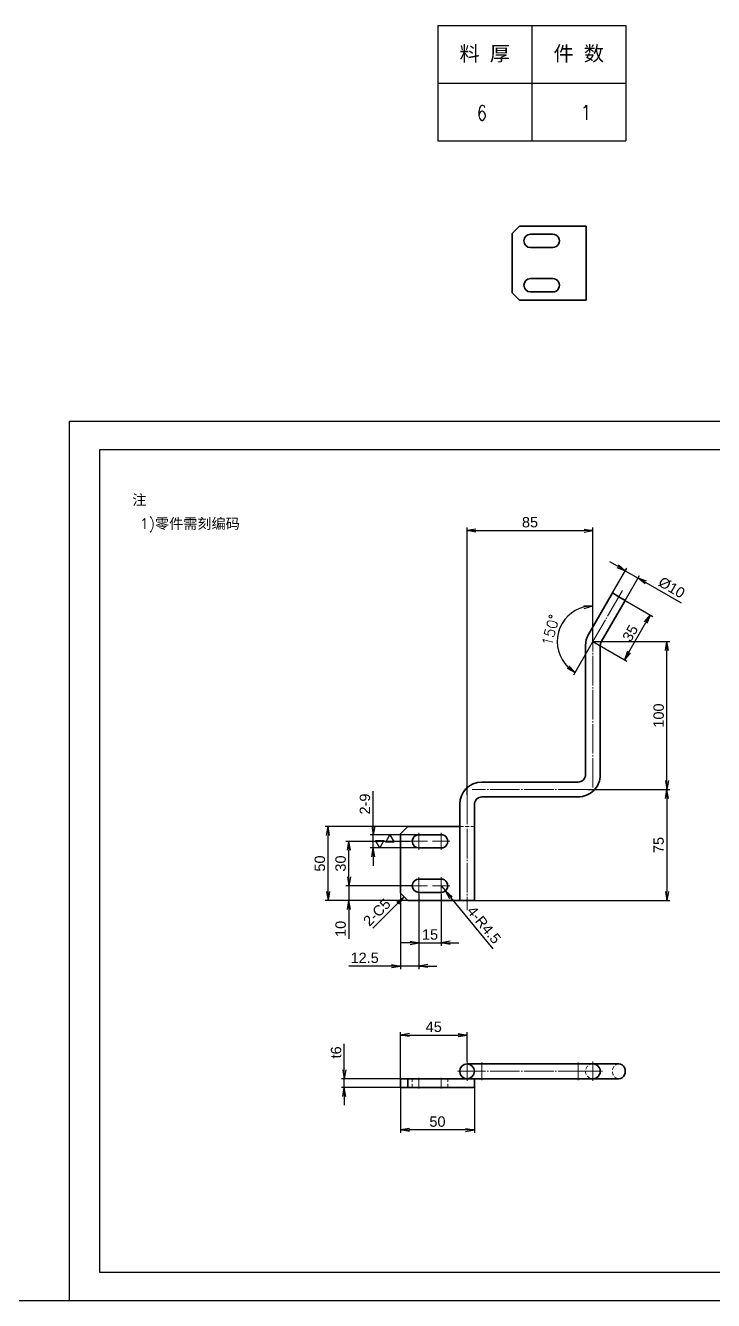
# Model space of a CAD drawing. Header units: millimetres. Extents: x 1842 to 16330, y -758 to 3963.
# Drawn here: x 14360 to 14825, y 2038 to 2899 of the extents above; entities that cross this region are included whole.
import ezdxf
from ezdxf.enums import TextEntityAlignment as Align

# ---------------------------------------------------------------- set-up
doc = ezdxf.new("R2010")
doc.units = ezdxf.units.MM
doc.linetypes.add('CENTER-HOKUTO', pattern=[23, 20, -1, 1, -1])
doc.linetypes.add('HIDDEN-HOKUTO', pattern=[3.8, 2.5, -1.3])
doc.layers.add('AM_7', color=2, linetype='CENTER-HOKUTO', lineweight=30)
doc.layers.add('AM_HID', color=1, linetype='HIDDEN-HOKUTO', lineweight=25)
doc.layers.add('title_frame', color=7, linetype='Continuous')
doc.layers.add('word_dim', color=253, linetype='Continuous')
doc.styles.add('DIM', font='romans.shx', dxfattribs={"width": 0.8, "bigfont": 'bigfont.shx'})
doc.styles.get("Standard").update_dxf_attribs({"font": 'arial.ttf'})
doc.dimstyles.new('RS1-2', dxfattribs={"dimscale": 2, "dimtxt": 3.5, "dimasz": 3, "dimexe": 1, "dimexo": 0, "dimgap": 1, "dimtad": 3, "dimdsep": 46, "dimtxsty": 'Standard', "dimblk1": 'OPEN', "dimblk2": 'OPEN', "dimsah": 1, "dimcen": 0, "dimclrd": 256, "dimclre": 256, "dimclrt": 3, "dimazin": 2, "dimtfac": 1, "dimtmove": 0, "dimatfit": 3, "dimldrblk": 'OPEN', "dimfxl": 0, "dimtolj": 1, "dimtzin": 0, "dimarcsym": 0})

# ---------------------------------------------------------------- blocks, each defined once
blk = doc.blocks.new('_Open')
at = {"color": 0, "lineweight": -2}
for p, q in [((-1, 0.17), (0, 0)), ((-1, -0.17), (0, 0)), ((0, 0), (-1, 0))]:
    blk.add_line(p, q, dxfattribs=at)
blk = doc.blocks.new('*D411')
at = {"layer": 'DEFPOINTS', "color": 0, "linetype": 'Continuous', "ltscale": 2, "transparency": 16777216}
for p in [(14613.34, 2181.76), (14663.34, 2181.76), (14613.34, 2153.16)]:
    blk.add_point(p, dxfattribs=at)
at = {"layer": 'word_dim', "linetype": 'Continuous', "lineweight": -2, "ltscale": 2, "transparency": 16777216}
for p, q in [((14613.34, 2181.76), (14613.34, 2151.16)), ((14663.34, 2181.76), (14663.34, 2151.16)), ((14657.34, 2153.16), (14619.34, 2153.16))]:
    blk.add_line(p, q, dxfattribs=at)
at = {"layer": 'word_dim', "linetype": 'Continuous', "lineweight": -2, "ltscale": 2, "transparency": 16777216, "xscale": 6, "yscale": 6, "zscale": 6, "rotation": 180}
blk.add_blockref('_Open', (14613.34, 2153.16), dxfattribs=at)
at = {"layer": 'word_dim', "linetype": 'Continuous', "lineweight": -2, "ltscale": 2, "transparency": 16777216, "xscale": 6, "yscale": 6, "zscale": 6}
blk.add_blockref('_Open', (14663.34, 2153.16), dxfattribs=at)
at = {"layer": 'word_dim', "color": 3, "linetype": 'Continuous', "ltscale": 2, "transparency": 16777216, "insert": (14638.34, 2158.73), "char_height": 7, "attachment_point": 5}
blk.add_mtext('\\A1;50', dxfattribs=at)
blk = doc.blocks.new('*D412')
at = {"layer": 'DEFPOINTS', "color": 0, "linetype": 'Continuous', "ltscale": 2, "transparency": 16777216}
for p in [(14575.42, 2187.76), (14613.34, 2187.76), (14615.84, 2181.76)]:
    blk.add_point(p, dxfattribs=at)
at = {"layer": 'word_dim', "linetype": 'Continuous', "lineweight": -2, "ltscale": 2, "transparency": 16777216}
for p, q in [((14575.42, 2193.76), (14575.42, 2211.3)), ((14613.34, 2187.76), (14573.42, 2187.76)), ((14615.84, 2181.76), (14573.42, 2181.76)), ((14575.42, 2181.76), (14575.42, 2187.76)), ((14575.42, 2175.76), (14575.42, 2169.76))]:
    blk.add_line(p, q, dxfattribs=at)
at = {"layer": 'word_dim', "linetype": 'Continuous', "lineweight": -2, "ltscale": 2, "transparency": 16777216, "xscale": 6, "yscale": 6, "zscale": 6}
for p, rotation in [((14575.42, 2187.76), 270), ((14575.42, 2181.76), 90)]:
    blk.add_blockref('_Open', p, dxfattribs=dict(at, rotation=rotation))
at = {"layer": 'word_dim', "color": 3, "linetype": 'Continuous', "ltscale": 2, "transparency": 16777216, "insert": (14569.85, 2205.53), "char_height": 7, "attachment_point": 5, "rotation": 90}
blk.add_mtext('\\A1;t6', dxfattribs=at)
blk = doc.blocks.new('*D413')
at = {"layer": 'DEFPOINTS', "color": 0, "linetype": 'Continuous', "ltscale": 2, "transparency": 16777216}
for p in [(14564.48, 2358.14), (14628.59, 2358.14), (14628.59, 2308.14)]:
    blk.add_point(p, dxfattribs=at)
at = {"layer": 'word_dim', "linetype": 'Continuous', "lineweight": -2, "ltscale": 2, "transparency": 16777216}
for p, q in [((14628.59, 2358.14), (14562.48, 2358.14)), ((14564.48, 2314.14), (14564.48, 2352.14)), ((14628.59, 2308.14), (14562.48, 2308.14))]:
    blk.add_line(p, q, dxfattribs=at)
at = {"layer": 'word_dim', "linetype": 'Continuous', "lineweight": -2, "ltscale": 2, "transparency": 16777216, "xscale": 6, "yscale": 6, "zscale": 6}
for p, rotation in [((14564.48, 2358.14), 90), ((14564.48, 2308.14), 270)]:
    blk.add_blockref('_Open', p, dxfattribs=dict(at, rotation=rotation))
at = {"layer": 'word_dim', "color": 3, "linetype": 'Continuous', "ltscale": 2, "transparency": 16777216, "insert": (14558.91, 2333.14), "char_height": 7, "attachment_point": 5, "rotation": 90}
blk.add_mtext('\\A1;50', dxfattribs=at)
blk = doc.blocks.new('*D414')
at = {"layer": 'DEFPOINTS', "color": 0, "linetype": 'Continuous', "ltscale": 2, "transparency": 16777216}
for p in [(14578.51, 2318.14), (14621.34, 2318.14), (14618.34, 2308.14)]:
    blk.add_point(p, dxfattribs=at)
at = {"layer": 'word_dim', "linetype": 'Continuous', "lineweight": -2, "ltscale": 2, "transparency": 16777216}
for p, q in [((14578.51, 2324.14), (14578.51, 2330.14)), ((14621.34, 2318.14), (14576.51, 2318.14)), ((14578.51, 2318.14), (14578.51, 2308.14)), ((14618.34, 2308.14), (14576.51, 2308.14)), ((14578.51, 2302.14), (14578.51, 2282.3))]:
    blk.add_line(p, q, dxfattribs=at)
at = {"layer": 'word_dim', "linetype": 'Continuous', "lineweight": -2, "ltscale": 2, "transparency": 16777216, "xscale": 6, "yscale": 6, "zscale": 6}
for p, rotation in [((14578.51, 2318.14), 270), ((14578.51, 2308.14), 90)]:
    blk.add_blockref('_Open', p, dxfattribs=dict(at, rotation=rotation))
at = {"layer": 'word_dim', "color": 3, "linetype": 'Continuous', "ltscale": 2, "transparency": 16777216, "insert": (14572.94, 2288.98), "char_height": 7, "attachment_point": 5, "rotation": 90}
blk.add_mtext('\\A1;10', dxfattribs=at)
blk = doc.blocks.new('*D415')
at = {"layer": 'DEFPOINTS', "color": 0, "linetype": 'Continuous', "ltscale": 2, "transparency": 16777216}
for p in [(14578.51, 2348.14), (14619.99, 2348.14), (14619.99, 2318.14)]:
    blk.add_point(p, dxfattribs=at)
at = {"layer": 'word_dim', "linetype": 'Continuous', "lineweight": -2, "ltscale": 2, "transparency": 16777216}
for p, q in [((14619.99, 2348.14), (14576.51, 2348.14)), ((14578.51, 2324.14), (14578.51, 2342.14)), ((14619.99, 2318.14), (14576.51, 2318.14))]:
    blk.add_line(p, q, dxfattribs=at)
at = {"layer": 'word_dim', "linetype": 'Continuous', "lineweight": -2, "ltscale": 2, "transparency": 16777216, "xscale": 6, "yscale": 6, "zscale": 6}
for p, rotation in [((14578.51, 2348.14), 90), ((14578.51, 2318.14), 270)]:
    blk.add_blockref('_Open', p, dxfattribs=dict(at, rotation=rotation))
at = {"layer": 'word_dim', "color": 3, "linetype": 'Continuous', "ltscale": 2, "transparency": 16777216, "insert": (14572.93, 2333.14), "char_height": 7, "attachment_point": 5, "rotation": 90}
blk.add_mtext('\\A1;30', dxfattribs=at)
blk = doc.blocks.new('*D416')
at = {"layer": 'DEFPOINTS', "color": 0, "linetype": 'Continuous', "ltscale": 2, "transparency": 16777216}
for p in [(14613.34, 2313.14), (14625.84, 2312.29), (14625.84, 2263.8)]:
    blk.add_point(p, dxfattribs=at)
at = {"layer": 'word_dim', "linetype": 'Continuous', "lineweight": -2, "ltscale": 2, "transparency": 16777216}
for p, q in [((14613.34, 2313.14), (14613.34, 2261.8)), ((14625.84, 2312.29), (14625.84, 2261.8)), ((14607.34, 2263.8), (14578.39, 2263.8)), ((14625.84, 2263.8), (14613.34, 2263.8)), ((14631.84, 2263.8), (14637.84, 2263.8))]:
    blk.add_line(p, q, dxfattribs=at)
at = {"layer": 'word_dim', "linetype": 'Continuous', "lineweight": -2, "ltscale": 2, "transparency": 16777216, "xscale": 6, "yscale": 6, "zscale": 6}
blk.add_blockref('_Open', (14613.34, 2263.8), dxfattribs=at)
at = {"layer": 'word_dim', "linetype": 'Continuous', "lineweight": -2, "ltscale": 2, "transparency": 16777216, "xscale": 6, "yscale": 6, "zscale": 6, "rotation": 180}
blk.add_blockref('_Open', (14625.84, 2263.8), dxfattribs=at)
at = {"layer": 'word_dim', "color": 3, "linetype": 'Continuous', "ltscale": 2, "transparency": 16777216, "insert": (14589.18, 2269.37), "char_height": 7, "attachment_point": 5}
blk.add_mtext('\\A1;12.5', dxfattribs=at)
blk = doc.blocks.new('*D417')
at = {"layer": 'DEFPOINTS', "color": 0, "linetype": 'Continuous', "ltscale": 2, "transparency": 16777216}
for p in [(14625.84, 2312.29), (14640.84, 2312.29), (14640.84, 2279.56)]:
    blk.add_point(p, dxfattribs=at)
at = {"layer": 'word_dim', "linetype": 'Continuous', "lineweight": -2, "ltscale": 2, "transparency": 16777216}
for p, q in [((14625.84, 2312.29), (14625.84, 2277.56)), ((14640.84, 2312.29), (14640.84, 2277.56)), ((14619.84, 2279.56), (14613.84, 2279.56)), ((14625.84, 2279.56), (14640.84, 2279.56)), ((14646.84, 2279.56), (14652.84, 2279.56))]:
    blk.add_line(p, q, dxfattribs=at)
at = {"layer": 'word_dim', "linetype": 'Continuous', "lineweight": -2, "ltscale": 2, "transparency": 16777216, "xscale": 6, "yscale": 6, "zscale": 6}
blk.add_blockref('_Open', (14625.84, 2279.56), dxfattribs=at)
at = {"layer": 'word_dim', "linetype": 'Continuous', "lineweight": -2, "ltscale": 2, "transparency": 16777216, "xscale": 6, "yscale": 6, "zscale": 6, "rotation": 180}
blk.add_blockref('_Open', (14640.84, 2279.56), dxfattribs=at)
at = {"layer": 'word_dim', "color": 3, "linetype": 'Continuous', "ltscale": 2, "transparency": 16777216, "insert": (14633.34, 2285.14), "char_height": 7, "attachment_point": 5}
blk.add_mtext('\\A1;15', dxfattribs=at)
blk = doc.blocks.new('*D418')
at = {"layer": 'DEFPOINTS', "color": 0, "linetype": 'Continuous', "ltscale": 2, "transparency": 16777216}
for p in [(14594.94, 2352.64), (14625.84, 2352.64), (14625.84, 2343.64)]:
    blk.add_point(p, dxfattribs=at)
at = {"layer": 'word_dim', "linetype": 'Continuous', "lineweight": -2, "ltscale": 2, "transparency": 16777216}
for p, q in [((14594.94, 2358.64), (14594.94, 2382.06)), ((14625.84, 2352.64), (14592.94, 2352.64)), ((14594.94, 2343.64), (14594.94, 2352.64)), ((14625.84, 2343.64), (14592.94, 2343.64)), ((14594.94, 2337.64), (14594.94, 2331.64))]:
    blk.add_line(p, q, dxfattribs=at)
at = {"layer": 'word_dim', "linetype": 'Continuous', "lineweight": -2, "ltscale": 2, "transparency": 16777216, "xscale": 6, "yscale": 6, "zscale": 6}
for p, rotation in [((14594.94, 2352.64), 270), ((14594.94, 2343.64), 90)]:
    blk.add_blockref('_Open', p, dxfattribs=dict(at, rotation=rotation))
at = {"layer": 'word_dim', "color": 3, "linetype": 'Continuous', "ltscale": 2, "transparency": 16777216, "insert": (14589.36, 2373.35), "char_height": 7, "attachment_point": 5, "rotation": 90}
blk.add_mtext('\\A1;2-9', dxfattribs=at)
blk = doc.blocks.new('*D419')
at = {"layer": 'DEFPOINTS', "color": 0, "linetype": 'Continuous', "ltscale": 2, "transparency": 16777216}
for p in [(14640.84, 2318.14), (14643.7, 2314.67)]:
    blk.add_point(p, dxfattribs=at)
at = {"layer": 'word_dim', "linetype": 'Continuous', "lineweight": -2, "ltscale": 2, "transparency": 16777216}
for p, q in [((14640.84, 2318.14), (14643.7, 2314.67)), ((14675.93, 2275.49), (14647.52, 2310.04))]:
    blk.add_line(p, q, dxfattribs=at)
at = {"layer": 'word_dim', "linetype": 'Continuous', "lineweight": -2, "ltscale": 2, "transparency": 16777216, "xscale": 6, "yscale": 6, "zscale": 6, "rotation": 129.4445991092012}
blk.add_blockref('_Open', (14643.7, 2314.67), dxfattribs=at)
at = {"layer": 'word_dim', "color": 3, "linetype": 'Continuous', "ltscale": 2, "transparency": 16777216, "insert": (14669.8, 2291.7), "char_height": 7, "attachment_point": 5, "rotation": 309.4446}
blk.add_mtext('\\A1;4-R4.5', dxfattribs=at)
blk = doc.blocks.new('*D420')
at = {"layer": 'DEFPOINTS', "color": 0, "linetype": 'Continuous', "ltscale": 2, "transparency": 16777216}
for p in [(14658.34, 2217.22), (14658.34, 2199.26), (14613.34, 2187.76)]:
    blk.add_point(p, dxfattribs=at)
at = {"layer": 'word_dim', "linetype": 'Continuous', "lineweight": -2, "ltscale": 2, "transparency": 16777216}
for p, q in [((14613.34, 2187.76), (14613.34, 2219.22)), ((14619.34, 2217.22), (14652.34, 2217.22)), ((14658.34, 2199.26), (14658.34, 2219.22))]:
    blk.add_line(p, q, dxfattribs=at)
at = {"layer": 'word_dim', "linetype": 'Continuous', "lineweight": -2, "ltscale": 2, "transparency": 16777216, "xscale": 6, "yscale": 6, "zscale": 6, "rotation": 180}
blk.add_blockref('_Open', (14613.34, 2217.22), dxfattribs=at)
at = {"layer": 'word_dim', "linetype": 'Continuous', "lineweight": -2, "ltscale": 2, "transparency": 16777216, "xscale": 6, "yscale": 6, "zscale": 6}
blk.add_blockref('_Open', (14658.34, 2217.22), dxfattribs=at)
at = {"layer": 'word_dim', "color": 3, "linetype": 'Continuous', "ltscale": 2, "transparency": 16777216, "insert": (14635.84, 2222.78), "char_height": 7, "attachment_point": 5}
blk.add_mtext('\\A1;45', dxfattribs=at)
blk = doc.blocks.new('*D421')
at = {"layer": 'DEFPOINTS', "color": 0, "linetype": 'Continuous', "ltscale": 2, "transparency": 16777216}
for p in [(14739.84, 2383.14), (14663.34, 2308.14), (14793.33, 2308.14)]:
    blk.add_point(p, dxfattribs=at)
at = {"layer": 'word_dim', "linetype": 'Continuous', "lineweight": -2, "ltscale": 2, "transparency": 16777216}
for p, q in [((14739.84, 2383.14), (14795.33, 2383.14)), ((14793.33, 2377.14), (14793.33, 2314.14)), ((14663.34, 2308.14), (14795.33, 2308.14))]:
    blk.add_line(p, q, dxfattribs=at)
at = {"layer": 'word_dim', "linetype": 'Continuous', "lineweight": -2, "ltscale": 2, "transparency": 16777216, "xscale": 6, "yscale": 6, "zscale": 6}
for p, rotation in [((14793.33, 2383.14), 90), ((14793.33, 2308.14), 270)]:
    blk.add_blockref('_Open', p, dxfattribs=dict(at, rotation=rotation))
at = {"layer": 'word_dim', "color": 3, "linetype": 'Continuous', "ltscale": 2, "transparency": 16777216, "insert": (14787.77, 2345.64), "char_height": 7, "attachment_point": 5, "rotation": 90}
blk.add_mtext('\\A1;75', dxfattribs=at)
blk = doc.blocks.new('*D422')
at = {"layer": 'DEFPOINTS', "color": 0, "linetype": 'Continuous', "ltscale": 2, "transparency": 16777216}
for p in [(14743.34, 2483.14), (14793.33, 2483.14), (14743.34, 2383.14)]:
    blk.add_point(p, dxfattribs=at)
at = {"layer": 'word_dim', "linetype": 'Continuous', "lineweight": -2, "ltscale": 2, "transparency": 16777216}
for p, q in [((14743.34, 2483.14), (14795.33, 2483.14)), ((14793.33, 2389.14), (14793.33, 2477.14)), ((14743.34, 2383.14), (14795.33, 2383.14))]:
    blk.add_line(p, q, dxfattribs=at)
at = {"layer": 'word_dim', "linetype": 'Continuous', "lineweight": -2, "ltscale": 2, "transparency": 16777216, "xscale": 6, "yscale": 6, "zscale": 6}
for p, rotation in [((14793.33, 2483.14), 90), ((14793.33, 2383.14), 270)]:
    blk.add_blockref('_Open', p, dxfattribs=dict(at, rotation=rotation))
at = {"layer": 'word_dim', "color": 3, "linetype": 'Continuous', "ltscale": 2, "transparency": 16777216, "insert": (14787.76, 2433.14), "char_height": 7, "attachment_point": 5, "rotation": 90}
blk.add_mtext('\\A1;100', dxfattribs=at)
blk = doc.blocks.new('*D423')
at = {"layer": 'DEFPOINTS', "color": 0, "linetype": 'Continuous', "ltscale": 2, "transparency": 16777216}
for p in [(14743.34, 2558.16), (14743.34, 2483.14), (14658.34, 2379.64)]:
    blk.add_point(p, dxfattribs=at)
at = {"layer": 'word_dim', "linetype": 'Continuous', "lineweight": -2, "ltscale": 2, "transparency": 16777216}
for p, q in [((14658.34, 2379.64), (14658.34, 2560.16)), ((14743.34, 2483.14), (14743.34, 2560.16)), ((14664.34, 2558.16), (14737.34, 2558.16))]:
    blk.add_line(p, q, dxfattribs=at)
at = {"layer": 'word_dim', "linetype": 'Continuous', "lineweight": -2, "ltscale": 2, "transparency": 16777216, "xscale": 6, "yscale": 6, "zscale": 6, "rotation": 180}
blk.add_blockref('_Open', (14658.34, 2558.16), dxfattribs=at)
at = {"layer": 'word_dim', "linetype": 'Continuous', "lineweight": -2, "ltscale": 2, "transparency": 16777216, "xscale": 6, "yscale": 6, "zscale": 6}
blk.add_blockref('_Open', (14743.34, 2558.16), dxfattribs=at)
at = {"layer": 'word_dim', "color": 3, "linetype": 'Continuous', "ltscale": 2, "transparency": 16777216, "insert": (14700.84, 2563.74), "char_height": 7, "attachment_point": 5}
blk.add_mtext('\\A1;85', dxfattribs=at)
blk = doc.blocks.new('*D424')
at = {"layer": 'DEFPOINTS', "color": 0, "linetype": 'Continuous', "ltscale": 2, "transparency": 16777216}
for p in [(14760.84, 2513.45), (14782.14, 2501.16), (14743.34, 2483.14)]:
    blk.add_point(p, dxfattribs=at)
at = {"layer": 'word_dim', "linetype": 'Continuous', "lineweight": -2, "ltscale": 2, "transparency": 16777216}
for p, q in [((14760.84, 2513.45), (14783.87, 2500.16)), ((14767.64, 2476.05), (14779.14, 2495.96)), ((14743.34, 2483.14), (14766.37, 2469.85))]:
    blk.add_line(p, q, dxfattribs=at)
at = {"layer": 'word_dim', "linetype": 'Continuous', "lineweight": -2, "ltscale": 2, "transparency": 16777216, "xscale": 6, "yscale": 6, "zscale": 6}
for p, rotation in [((14782.14, 2501.16), 59.99971985608673), ((14764.64, 2470.85), 239.9997198560867)]:
    blk.add_blockref('_Open', p, dxfattribs=dict(at, rotation=rotation))
at = {"layer": 'word_dim', "color": 3, "linetype": 'Continuous', "ltscale": 2, "transparency": 16777216, "insert": (14768.56, 2488.79), "char_height": 7, "attachment_point": 5, "rotation": 59.99972}
blk.add_mtext('\\A1;35', dxfattribs=at)
blk = doc.blocks.new('*D425')
at = {"layer": 'DEFPOINTS', "color": 0, "linetype": 'Continuous', "ltscale": 2, "transparency": 16777216}
for p in [(14765.22, 2531.03), (14756.51, 2515.95), (14765.17, 2510.95)]:
    blk.add_point(p, dxfattribs=at)
at = {"layer": 'word_dim', "linetype": 'Continuous', "lineweight": -2, "ltscale": 2, "transparency": 16777216}
for p, q in [((14760.02, 2534.03), (14754.83, 2537.03)), ((14756.51, 2515.95), (14766.22, 2532.76)), ((14765.17, 2510.95), (14774.88, 2527.76)), ((14765.22, 2531.03), (14773.88, 2526.03)), ((14779.07, 2523.03), (14803.01, 2509.21))]:
    blk.add_line(p, q, dxfattribs=at)
at = {"layer": 'word_dim', "linetype": 'Continuous', "lineweight": -2, "ltscale": 2, "transparency": 16777216, "xscale": 6, "yscale": 6, "zscale": 6}
for p, rotation in [((14765.22, 2531.03), 329.9998075994305), ((14773.88, 2526.03), 149.9998075994305)]:
    blk.add_blockref('_Open', p, dxfattribs=dict(at, rotation=rotation))
at = {"layer": 'word_dim', "color": 3, "linetype": 'Continuous', "ltscale": 2, "transparency": 16777216, "insert": (14796.54, 2519.61), "char_height": 7, "attachment_point": 5, "rotation": 329.99981}
blk.add_mtext('\\A1;%%C10', dxfattribs=at)
blk = doc.blocks.new('*D426')
at = {"layer": 'DEFPOINTS', "color": 0, "linetype": 'Continuous', "ltscale": 2, "transparency": 16777216}
for p in [(14763.76, 2518.5), (14724.87, 2498.64), (14743.34, 2489.2), (14741.77, 2480.42), (14743.34, 2384.41)]:
    blk.add_point(p, dxfattribs=at)
at = {"layer": 'word_dim', "linetype": 'Continuous', "lineweight": -2, "ltscale": 2, "transparency": 16777216}
for p, q in [((14743.34, 2489.2), (14743.34, 2509.26)), ((14741.77, 2480.42), (14730.29, 2460.53))]:
    blk.add_line(p, q, dxfattribs=at)
blk.add_arc((14743.34, 2483.14), 24.11, 104.29429, 225.70587, dxfattribs=at)
at = {"layer": 'word_dim', "linetype": 'Continuous', "lineweight": -2, "ltscale": 2, "transparency": 16777216, "xscale": 6, "yscale": 6, "zscale": 6}
for p, rotation in [((14743.34, 2507.26), 7.147144388541031), ((14731.29, 2462.26), 322.8530098136634)]:
    blk.add_blockref('_Open', p, dxfattribs=dict(at, rotation=rotation))
at = {"layer": 'word_dim', "color": 3, "linetype": 'Continuous', "ltscale": 2, "transparency": 16777216, "insert": (14714.74, 2490.81), "char_height": 7, "attachment_point": 5, "rotation": 75.00008}
blk.add_mtext('\\A1;{\\Fsimplex|c0;150°}', dxfattribs=at)
blk = doc.blocks.new('*T250')
at = {"color": 0, "linetype": 'ByBlock', "lineweight": -2, "transparency": 16777216}
for p, q in [((0, 0), (127, 0)), ((0, 0), (0, -78)), ((63.5, 0), (63.5, -78)), ((127, 0), (127, -78)), ((0, -39), (127, -39)), ((0, -78), (127, -78))]:
    blk.add_line(p, q, dxfattribs=at)
at = {"color": 0, "transparency": 16777216, "char_height": 10, "width": 60.5, "attachment_point": 5}
for s, insert in [('{\\fSimSun|b0|i0|c134|p2;料 厚}', (31.75, -19.5)), ('{\\fSimSun|b0|i0|c134|p2;件 数}', (95.25, -19.5))]:
    blk.add_mtext(s, dxfattribs=dict(at, insert=insert))
blk = doc.blocks.new('拆图参数')
blk.add_blockref('*T250', (-63.5, 78))
at = {"style": 'DIM', "width": 0.8}
blk.add_attdef('6', text='', height=10, dxfattribs=at).set_placement((-37.13, 18.91), align=Align.MIDDLE_LEFT)
blk.add_attdef('1', text='', height=10, dxfattribs=at).set_placement((36.65, 19.27), align=Align.MIDDLE_CENTER)

msp = doc.modelspace()

# ---------------------------------------------------------------- linework, layer by layer
at = {"color": 7, "lineweight": 35, "ltscale": 0.176777}
for p, q in [((14693.72, 2763.872), (14688.72, 2758.872)), ((14693.72, 2713.872), (14688.72, 2718.872)), ((14618.344, 2358.144), (14613.344, 2353.144)), ((14618.344, 2308.144), (14613.344, 2313.144))]:
    msp.add_line(p, q, dxfattribs=at)
at = {"color": 7, "lineweight": 35}
for p, q in [((14688.72, 2758.872), (14688.72, 2718.872)), ((14693.72, 2763.872), (14738.72, 2763.872)), ((14738.72, 2763.872), (14738.72, 2713.872)), ((14738.72, 2713.872), (14693.72, 2713.872)), ((14740.354, 2487.964), (14756.514, 2515.954)), ((14749.014, 2482.964), (14765.174, 2510.954)), ((14738.344, 2393.144), (14738.344, 2480.464)), ((14748.344, 2393.144), (14748.344, 2480.464)), ((14733.344, 2388.144), (14668.344, 2388.144)), ((14733.344, 2378.144), (14668.344, 2378.144)), ((14653.344, 2373.144), (14653.344, 2308.144)), ((14663.344, 2373.144), (14663.344, 2308.144)), ((14613.344, 2353.144), (14613.344, 2313.144)), ((14618.344, 2358.144), (14653.344, 2358.144)), ((14653.344, 2308.144), (14618.344, 2308.144)), ((14733.344, 2197.761), (14678.344, 2197.761)), ((14663.344, 2187.761), (14618.344, 2187.761)), ((14663.344, 2181.761), (14618.344, 2181.761)), ((14733.344, 2187.761), (14678.344, 2187.761))]:
    msp.add_line(p, q, dxfattribs=at)
at = {"color": 7, "lineweight": 35, "ltscale": 0.375}
for p, q in [((14701.22, 2758.372), (14716.22, 2758.372)), ((14716.22, 2749.372), (14701.22, 2749.372)), ((14701.22, 2728.372), (14716.22, 2728.372)), ((14716.22, 2719.372), (14701.22, 2719.372)), ((14625.844, 2352.644), (14640.844, 2352.644)), ((14640.844, 2343.644), (14625.844, 2343.644)), ((14625.844, 2322.644), (14640.844, 2322.644)), ((14640.844, 2313.644), (14625.844, 2313.644))]:
    msp.add_line(p, q, dxfattribs=at)
at = {"color": 7, "lineweight": 35, "ltscale": 0.124999}
for p in [(14756.514, 2515.954), (14765.174, 2510.954)]:
    msp.add_line(p, (14760.844, 2513.454), dxfattribs=at)
at = {"color": 7, "lineweight": 35, "ltscale": 0.125}
for p, q in [((14653.344, 2308.144), (14658.344, 2308.144)), ((14658.344, 2308.144), (14663.344, 2308.144)), ((14618.344, 2187.761), (14613.344, 2187.761)), ((14618.344, 2181.761), (14613.344, 2181.761))]:
    msp.add_line(p, q, dxfattribs=at)
at = {"color": 7, "lineweight": 35, "ltscale": 0.25}
for p, q in [((14658.344, 2197.761), (14668.344, 2197.761)), ((14678.344, 2197.761), (14668.344, 2197.761)), ((14743.344, 2197.761), (14733.344, 2197.761)), ((14658.344, 2187.761), (14668.344, 2187.761)), ((14678.344, 2187.761), (14668.344, 2187.761)), ((14743.344, 2187.761), (14733.344, 2187.761))]:
    msp.add_line(p, q, dxfattribs=at)
at = {"color": 7, "lineweight": 35, "ltscale": 0.033496}
for p, q in [((14744.684, 2197.761), (14743.344, 2197.761)), ((14744.684, 2187.761), (14743.344, 2187.761))]:
    msp.add_line(p, q, dxfattribs=at)
at = {"color": 7, "lineweight": 35, "ltscale": 0.404004}
for p, q in [((14744.684, 2197.761), (14760.844, 2197.761)), ((14744.684, 2187.761), (14760.844, 2187.761))]:
    msp.add_line(p, q, dxfattribs=at)
at = {"color": 7, "lineweight": 35, "ltscale": 0.15}
for p, q in [((14613.344, 2181.761), (14613.344, 2187.761)), ((14618.344, 2181.761), (14618.344, 2187.761)), ((14663.344, 2187.761), (14663.344, 2181.761))]:
    msp.add_line(p, q, dxfattribs=at)
msp.add_line((1841.956, 2037.875), (14508.801, 2037.875))
at = {"color": 7, "lineweight": 35}
msp.add_circle((14658.344, 2192.761), 5, dxfattribs=at)
for centre, radius, start, end in [((14701.22, 2753.872), 4.5, 90.000003, 269.999997), ((14716.22, 2753.872), 4.5, 269.999997, 90.000003), ((14701.22, 2723.872), 4.5, 90.000003, 269.999997), ((14716.22, 2723.872), 4.5, 269.999997, 90.000003), ((14753.344, 2480.464), 15, 149.999997, 179.999995), ((14753.344, 2480.464), 5, 149.999997, 179.999995), ((14668.344, 2373.144), 15, 90.000003, 179.999995), ((14733.344, 2393.144), 15, 269.999997, 0), ((14733.344, 2393.144), 5, 269.999997, 0), ((14668.344, 2373.144), 5, 90.000003, 180.000005), ((14625.844, 2348.144), 4.5, 90.000003, 269.999997), ((14640.844, 2348.144), 4.5, 269.999997, 90.000003), ((14625.844, 2318.144), 4.5, 90.000003, 269.999997), ((14640.844, 2318.144), 4.5, 269.999997, 90.000003), ((14743.344, 2192.761), 5, 269.999997, 90.000003)]:
    msp.add_arc(centre, radius, start, end, dxfattribs=at)
msp.add_ellipse((14760.844, 2192.761), major_axis=(0, -5), ratio=0.8660254, start_param=0, end_param=3.1415927, dxfattribs=at)
at = {"layer": 'AM_7', "color": 2, "lineweight": 13}
for p, q in [((14741.769, 2480.415), (14763.759, 2518.503)), ((14743.344, 2384.411), (14743.344, 2489.196)), ((14658.344, 2379.644), (14658.344, 2301.643)), ((14739.844, 2383.144), (14661.844, 2383.144)), ((14625.844, 2353.994), (14625.844, 2342.294)), ((14640.844, 2353.994), (14640.844, 2342.294)), ((14631.694, 2348.144), (14619.994, 2348.144)), ((14646.694, 2348.144), (14634.994, 2348.144)), ((14631.694, 2318.144), (14619.994, 2318.144)), ((14625.844, 2323.994), (14625.844, 2312.293)), ((14646.694, 2318.144), (14634.994, 2318.144)), ((14640.844, 2323.994), (14640.844, 2312.293)), ((14658.344, 2199.261), (14658.344, 2186.261)), ((14668.344, 2186.761), (14668.344, 2198.761)), ((14733.344, 2198.761), (14733.344, 2186.761)), ((14743.344, 2199.261), (14743.344, 2186.261)), ((14625.844, 2181.161), (14625.844, 2188.361)), ((14640.844, 2181.161), (14640.844, 2188.361)), ((14664.844, 2192.761), (14651.844, 2192.761)), ((14739.844, 2192.761), (14661.844, 2192.761)), ((14749.844, 2192.761), (14736.844, 2192.761))]:
    msp.add_line(p, q, dxfattribs=at)
at = {"layer": 'AM_HID', "color": 1, "lineweight": 13}
for p, q in [((14653.344, 2358.144), (14663.344, 2358.144)), ((14663.344, 2308.144), (14663.344, 2358.144)), ((14663.344, 2308.144), (14653.344, 2308.144)), ((14618.344, 2187.761), (14618.344, 2181.761)), ((14621.344, 2181.761), (14621.344, 2187.761)), ((14621.344, 2181.761), (14621.344, 2187.761)), ((14645.344, 2181.761), (14645.344, 2187.761)), ((14645.344, 2181.761), (14645.344, 2187.761))]:
    msp.add_line(p, q, dxfattribs=at)
msp.add_arc((14743.344, 2192.761), 5, 90.000003, 269.999997, dxfattribs=at)
msp.add_ellipse((14760.844, 2192.761), major_axis=(0, -5), ratio=0.8660254, start_param=3.1415927, end_param=6.2831853, dxfattribs=at)
at = {"layer": 'title_frame', "color": 4}
msp.add_lwpolyline([(15229.62, 2631.875), (14389.62, 2631.875), (14389.62, 2037.875), (15229.62, 2037.875)], close=True, dxfattribs=at)
at = {"layer": 'title_frame'}
msp.add_lwpolyline([(14410.27, 2612.95), (15208.97, 2612.95), (15208.97, 2056.8), (14410.27, 2056.8)], close=True, dxfattribs=at)
at = {"layer": 'word_dim', "color": 3, "linetype": 'Continuous', "ltscale": 2}
for points in [[(14606.268, 2352.644), (14609.158, 2347.638), (14603.378, 2347.638)], [(14599.312, 2343.644), (14596.422, 2348.649), (14602.202, 2348.649)]]:
    msp.add_lwpolyline(points, close=True, dxfattribs=at)

# ---------------------------------------------------------------- block references
msp.add_blockref('拆图参数', (14702.039, 2821.415)).add_auto_attribs({'1': '1', '6': '6'})

# ---------------------------------------------------------------- texts
at = {"ltscale": 2, "char_height": 7, "attachment_point": 1}
for s, insert, width in [('{\\fSimSun|b0|i0|c134|p2;\\C3;注}', (14432.204, 2582.361), 20.72938), ('{\\Fromans,bigfont|c134;\\C3;1)\\fSimSun|b0|i0|c134|p2;零件需刻编码}', (14437.334, 2566.345), 193.81227)]:
    msp.add_mtext(s, dxfattribs=dict(at, insert=insert, width=width))
at = {"layer": 'word_dim', "color": 3, "linetype": 'Continuous', "ltscale": 2}
msp.add_text('2-C5', height=7, rotation=45, dxfattribs=at).set_placement((14592.4, 2290.199))

# ---------------------------------------------------------------- dimensions: what is measured, and where the dimension line sits
at = {"layer": 'word_dim', "linetype": 'Continuous', "ltscale": 2}
for base, p1, p2, picture, middle in [((14743.344, 2558.162), (14658.344, 2379.644), (14743.344, 2483.143), '*D423', (14700.844, 2563.736)), ((14640.844, 2279.561), (14625.844, 2312.293), (14640.844, 2312.293), '*D417', (14633.344, 2285.135)), ((14658.344, 2217.224), (14613.344, 2187.761), (14658.344, 2199.261), '*D420', (14635.844, 2222.784)), ((14613.344, 2153.155), (14663.344, 2181.761), (14613.344, 2181.761), '*D411', (14638.344, 2158.729))]:
    dim = msp.add_linear_dim(base=base, p1=p1, p2=p2, dimstyle='RS1-2', dxfattribs=at)
    dim.commit()
    dim.dimension.update_dxf_attribs({"geometry": picture, "text_midpoint": middle})
dim = msp.add_linear_dim(base=(14765.219, 2531.031), p1=(14765.174, 2510.954), p2=(14756.514, 2515.954), angle=149.999808, text='%%C<>', dimstyle='RS1-2', dxfattribs=at)
dim.commit()
dim.dimension.update_dxf_attribs({"geometry": '*D425', "text_midpoint": (14793.653, 2514.614), "dimtype": 161})
dim = msp.add_angular_dim_2l(base=(14724.873, 2498.642), line1=((14741.769, 2480.415), (14763.759, 2518.503)), line2=((14743.344, 2384.411), (14743.344, 2489.196)), text='{\\Fsimplex|c0;<>}', dimstyle='RS1-2', dxfattribs=at)
dim.commit()
dim.dimension.update_dxf_attribs({"geometry": '*D426', "text_midpoint": (14714.741, 2490.808)})
dim = msp.add_aligned_dim(p1=(14743.344, 2483.143), p2=(14760.844, 2513.454), distance=-24.587, dimstyle='RS1-2', dxfattribs=at)
dim.commit()
dim.dimension.update_dxf_attribs({"geometry": '*D424', "text_midpoint": (14768.558, 2488.793)})
for base, p1, p2, picture, middle in [((14793.329, 2483.143), (14743.344, 2383.144), (14743.344, 2483.143), '*D422', (14787.755, 2433.143)), ((14793.329, 2308.144), (14739.844, 2383.144), (14663.344, 2308.144), '*D421', (14787.77, 2345.644)), ((14564.48, 2358.144), (14628.592, 2308.144), (14628.592, 2358.144), '*D413', (14558.906, 2333.144)), ((14578.511, 2348.144), (14619.994, 2318.144), (14619.994, 2348.144), '*D415', (14572.934, 2333.144))]:
    dim = msp.add_linear_dim(base=base, p1=p1, p2=p2, angle=90, dimstyle='RS1-2', dxfattribs=at)
    dim.commit()
    dim.dimension.update_dxf_attribs({"geometry": picture, "text_midpoint": middle})
for base, p1, p2, text, picture, middle in [((14594.938, 2352.644), (14625.844, 2343.644), (14625.844, 2352.644), '2-<>', '*D418', (14589.364, 2373.352)), ((14575.423, 2187.761), (14615.844, 2181.761), (14613.344, 2187.761), 't<>', '*D412', (14569.849, 2205.529))]:
    dim = msp.add_linear_dim(base=base, p1=p1, p2=p2, angle=90, text=text, dimstyle='RS1-2', dxfattribs=at)
    dim.commit()
    dim.dimension.update_dxf_attribs({"geometry": picture, "text_midpoint": middle})
dim = msp.add_linear_dim(base=(14578.511, 2318.144), p1=(14618.344, 2308.144), p2=(14621.344, 2318.144), angle=90, dimstyle='RS1-2', dxfattribs=at)
dim.commit()
dim.dimension.update_dxf_attribs({"geometry": '*D414', "text_midpoint": (14578.511, 2288.977), "dimtype": 160})
dim = msp.add_radius_dim(center=(14640.844, 2318.144), mpoint=(14643.703, 2314.668), text='4-<>', dimstyle='RS1-2', dxfattribs=at)
dim.commit()
dim.dimension.update_dxf_attribs({"geometry": '*D419', "text_midpoint": (14665.503, 2288.17), "dimtype": 164})
dim = msp.add_linear_dim(base=(14625.844, 2263.799), p1=(14613.344, 2313.144), p2=(14625.844, 2312.293), dimstyle='RS1-2', dxfattribs=at)
dim.commit()
dim.dimension.update_dxf_attribs({"geometry": '*D416', "text_midpoint": (14589.178, 2263.799), "dimtype": 160})

# ---------------------------------------------------------------- leaders
at = {"layer": 'word_dim', "linetype": 'Continuous'}
msp.add_leader([(14615.844, 2310.644), (14594.631, 2289.43)], dimstyle='RS1-2', dxfattribs=at)

doc.saveas('drawing.dxf')
